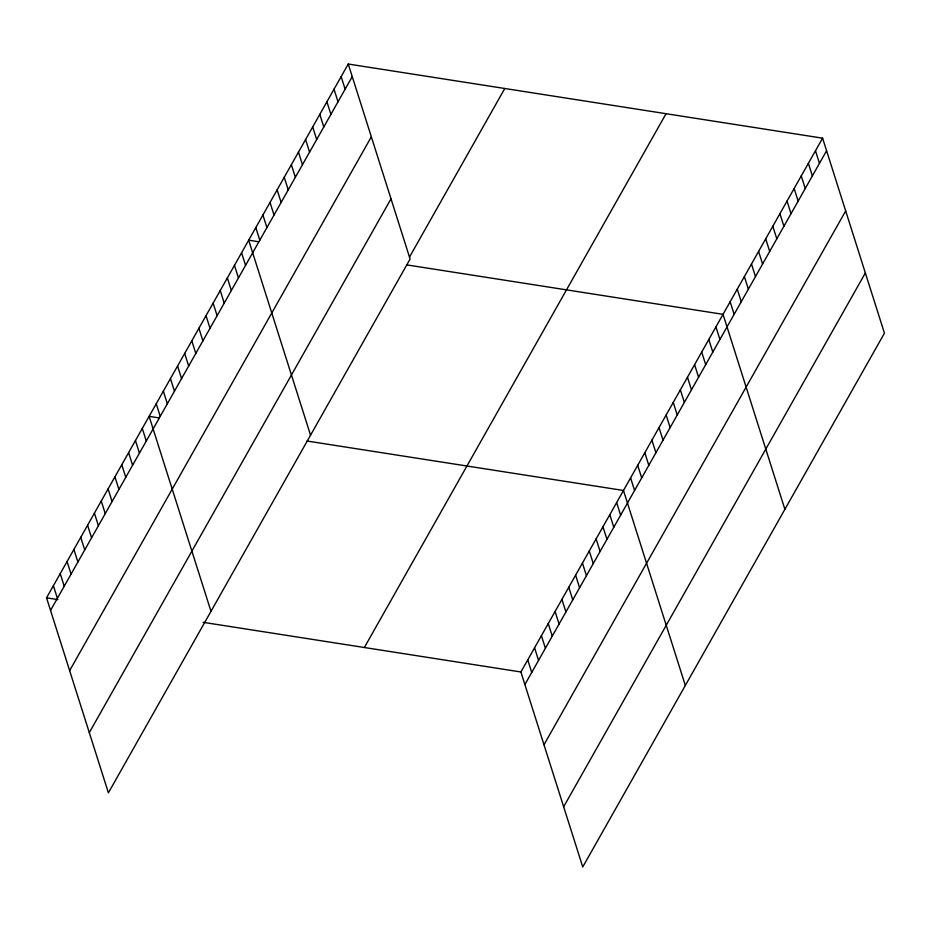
<?xml version="1.0" encoding="UTF-8"?>
<svg xmlns="http://www.w3.org/2000/svg" width="931" height="931" viewBox="0 0 931 931"><rect width="100%" height="100%" fill="white"/><g stroke="black" fill="none" stroke-linecap="round" stroke-linejoin="round"><path stroke-width="1.4" d="M348.252 64.03L410.106 259.027L108.403 792.828L46.55 597.83L348.252 64.03L822.597 138.172L884.45 333.17L582.748 866.97L520.895 671.973L822.597 138.172M50.542 610.422L352.244 76.621M69.639 670.623L371.341 136.81M89.306 732.639L391.008 198.838M409.489 257.107L504.777 88.503M364.358 647.51L666.061 113.698M524.886 684.564L826.588 150.752M543.983 744.753L845.685 210.953M563.662 806.77L865.353 272.969M258.643 241.746L248.682 240.186L310.547 435.184M406.556 264.858L723.038 314.329L784.891 509.315M159.085 417.903L149.123 416.343L210.988 611.341M306.997 441.015L623.479 490.474L685.332 685.472M46.55 597.83L57.931 599.611M203.086 622.304L520.895 671.973M815.486 150.752L819.478 163.332M808.376 163.332L812.367 175.924M801.265 175.912L805.257 188.504M794.143 188.504L798.146 201.084M787.032 201.084L791.024 213.665M779.922 213.665L783.914 226.256M772.811 226.245L776.803 238.836M765.701 238.825L769.693 251.417M758.59 251.417L762.582 263.997M751.48 263.997L755.472 276.577M744.369 276.577L748.361 289.169M737.259 289.157L741.251 301.749M730.148 301.737L734.14 314.329M715.927 326.909L719.919 339.489M708.805 339.489L712.809 352.081M701.695 352.069L705.686 364.661M694.584 364.649L698.576 377.241M687.474 377.241L691.465 389.821M680.363 389.821L684.355 402.401M673.253 402.401L677.244 414.993M666.142 414.982L670.134 427.573M659.032 427.562L663.023 440.154M651.921 440.154L655.913 452.734M644.811 452.734L648.802 465.314M637.7 465.314L641.692 477.906M630.59 477.894L634.581 490.486M616.636 502.577L620.628 515.169M609.793 514.68L613.785 527.26M602.962 526.783L606.954 539.363M596.119 538.874L600.111 551.466M589.276 550.977L593.268 563.558M582.445 563.08L586.437 575.661M575.602 575.172L579.594 587.764M568.771 587.275L572.763 599.867M561.928 599.378L565.92 611.958M555.085 611.469L559.077 624.061M548.254 623.572L552.246 636.164M541.411 635.675L545.403 648.255M534.569 647.778L538.56 660.358M527.737 659.87L531.729 672.461M341.142 76.61L345.133 89.201M334.02 89.201L338.023 101.782M326.909 101.782L330.901 114.362M319.799 114.362L323.79 126.953M312.688 126.942L316.68 139.534M305.577 139.522L309.569 152.114M298.467 152.114L302.459 164.694M291.356 164.694L295.348 177.274M284.246 177.274L288.238 189.866M277.135 189.854L281.127 202.446M270.025 202.434L274.017 215.026M262.914 215.026L266.906 227.606M255.804 227.606L259.796 240.186M241.571 252.767L245.563 265.358M234.461 265.347L238.452 277.938M227.35 277.938L231.342 290.519M220.24 290.519L224.231 303.099M213.129 303.099L217.121 315.69M206.019 315.679L210.01 328.271M198.908 328.271L202.9 340.851M191.798 340.851L195.789 353.431M184.687 353.431L188.679 366.011M177.577 366.011L181.568 378.603M170.466 378.591L174.458 391.183M163.356 391.183L167.347 403.763M156.233 403.763L160.237 416.343M142.292 428.446L146.283 441.026M135.449 440.538L139.441 453.129M128.606 452.641L132.609 465.232M121.775 464.744L125.766 477.324M114.932 476.835L118.924 489.427M108.101 488.938L112.092 501.53M101.258 501.041L105.25 513.621M94.415 513.144L98.407 525.724M87.584 525.235L91.575 537.827M80.741 537.338L84.733 549.918M73.898 549.441L77.901 562.021M67.067 561.533L71.059 574.124M60.224 573.636L64.216 586.227M53.393 585.739L57.385 598.319"/></g></svg>
